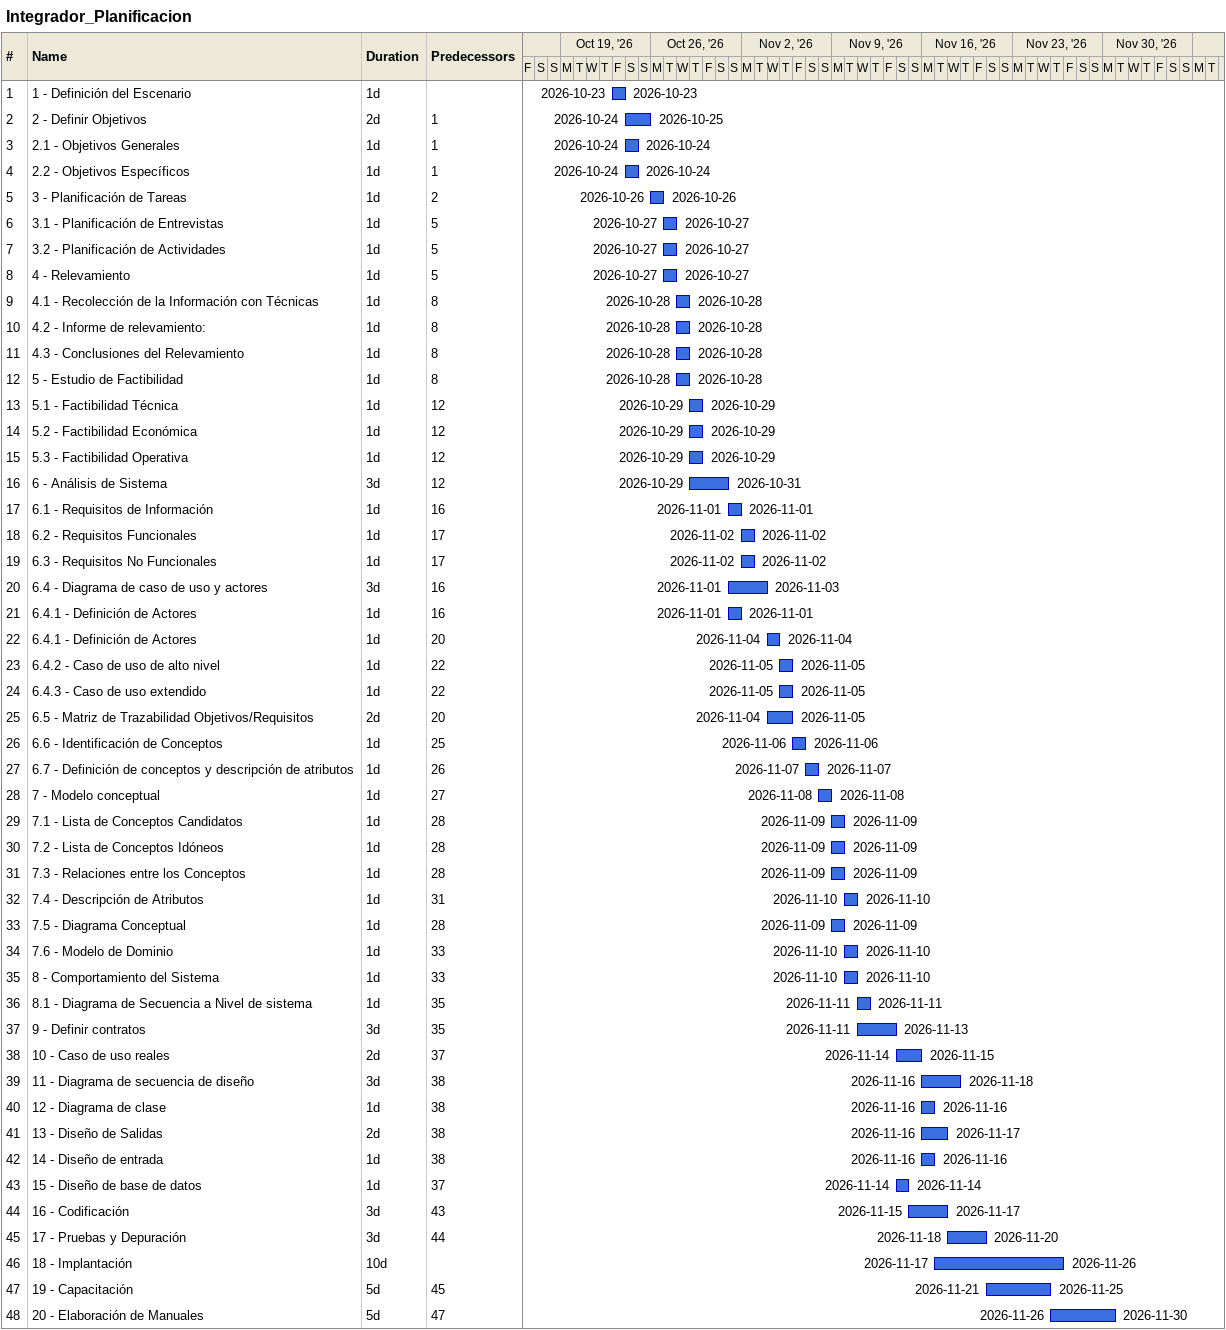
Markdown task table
Integrador_Planificacion

| ID | Task | Duration | Start | Finish | Predecessors |
|---|---|---|---|---|---|
| 1 | 1 - Definición del Escenario | 1d | 2026-10-23 | 2026-10-23 |  |
| 2 | 2 - Definir Objetivos | 2d | 2026-10-24 | 2026-10-25 | 1 |
| 3 | 2.1 - Objetivos Generales | 1d | 2026-10-24 | 2026-10-24 | 1 |
| 4 | 2.2 - Objetivos Específicos | 1d | 2026-10-24 | 2026-10-24 | 1 |
| 5 | 3 - Planificación de Tareas | 1d | 2026-10-26 | 2026-10-26 | 2 |
| 6 | 3.1 - Planificación de Entrevistas | 1d | 2026-10-27 | 2026-10-27 | 5 |
| 7 | 3.2 - Planificación de Actividades | 1d | 2026-10-27 | 2026-10-27 | 5 |
| 8 | 4 - Relevamiento | 1d | 2026-10-27 | 2026-10-27 | 5 |
| 9 | 4.1 - Recolección de la Información con Técnicas | 1d | 2026-10-28 | 2026-10-28 | 8 |
| 10 | 4.2 - Informe de relevamiento: | 1d | 2026-10-28 | 2026-10-28 | 8 |
| 11 | 4.3 - Conclusiones del Relevamiento | 1d | 2026-10-28 | 2026-10-28 | 8 |
| 12 | 5 - Estudio de Factibilidad | 1d | 2026-10-28 | 2026-10-28 | 8 |
| 13 | 5.1 - Factibilidad Técnica | 1d | 2026-10-29 | 2026-10-29 | 12 |
| 14 | 5.2 - Factibilidad Económica | 1d | 2026-10-29 | 2026-10-29 | 12 |
| 15 | 5.3 - Factibilidad Operativa | 1d | 2026-10-29 | 2026-10-29 | 12 |
| 16 | 6 - Análisis de Sistema | 3d | 2026-10-29 | 2026-10-31 | 12 |
| 17 | 6.1 - Requisitos de Información | 1d | 2026-11-01 | 2026-11-01 | 16 |
| 18 | 6.2 - Requisitos Funcionales | 1d | 2026-11-02 | 2026-11-02 | 17 |
| 19 | 6.3 - Requisitos No Funcionales | 1d | 2026-11-02 | 2026-11-02 | 17 |
| 20 | 6.4 - Diagrama de caso de uso y actores | 3d | 2026-11-01 | 2026-11-03 | 16 |
| 21 | 6.4.1 - Definición de Actores | 1d | 2026-11-01 | 2026-11-01 | 16 |
| 22 | 6.4.1 - Definición de Actores | 1d | 2026-11-04 | 2026-11-04 | 20 |
| 23 | 6.4.2 - Caso de uso de alto nivel | 1d | 2026-11-05 | 2026-11-05 | 22 |
| 24 | 6.4.3 - Caso de uso extendido | 1d | 2026-11-05 | 2026-11-05 | 22 |
| 25 | 6.5 - Matriz de Trazabilidad Objetivos/Requisitos | 2d | 2026-11-04 | 2026-11-05 | 20 |
| 26 | 6.6 - Identificación de Conceptos | 1d | 2026-11-06 | 2026-11-06 | 25 |
| 27 | 6.7 - Definición de conceptos y descripción de atributos | 1d | 2026-11-07 | 2026-11-07 | 26 |
| 28 | 7 - Modelo conceptual | 1d | 2026-11-08 | 2026-11-08 | 27 |
| 29 | 7.1 - Lista de Conceptos Candidatos | 1d | 2026-11-09 | 2026-11-09 | 28 |
| 30 | 7.2 - Lista de Conceptos Idóneos | 1d | 2026-11-09 | 2026-11-09 | 28 |
| 31 | 7.3 - Relaciones entre los Conceptos | 1d | 2026-11-09 | 2026-11-09 | 28 |
| 32 | 7.4 - Descripción de Atributos | 1d | 2026-11-10 | 2026-11-10 | 31 |
| 33 | 7.5 - Diagrama Conceptual | 1d | 2026-11-09 | 2026-11-09 | 28 |
| 34 | 7.6 - Modelo de Dominio | 1d | 2026-11-10 | 2026-11-10 | 33 |
| 35 | 8 - Comportamiento del Sistema | 1d | 2026-11-10 | 2026-11-10 | 33 |
| 36 | 8.1 - Diagrama de Secuencia a Nivel de sistema | 1d | 2026-11-11 | 2026-11-11 | 35 |
| 37 | 9 - Definir contratos | 3d | 2026-11-11 | 2026-11-13 | 35 |
| 38 | 10 - Caso de uso reales | 2d | 2026-11-14 | 2026-11-15 | 37 |
| 39 | 11 - Diagrama de secuencia de diseño | 3d | 2026-11-16 | 2026-11-18 | 38 |
| 40 | 12 - Diagrama de clase | 1d | 2026-11-16 | 2026-11-16 | 38 |
| 41 | 13 - Diseño de Salidas | 2d | 2026-11-16 | 2026-11-17 | 38 |
| 42 | 14 - Diseño de entrada | 1d | 2026-11-16 | 2026-11-16 | 38 |
| 43 | 15 - Diseño de base de datos | 1d | 2026-11-14 | 2026-11-14 | 37 |
| 44 | 16 - Codificación | 3d | 2026-11-15 | 2026-11-17 | 43 |
| 45 | 17 - Pruebas y Depuración | 3d | 2026-11-18 | 2026-11-20 | 44 |
| 46 | 18 - Implantación | 10d | 2026-11-17 | 2026-11-26 |  |
| 47 | 19 - Capacitación | 5d | 2026-11-21 | 2026-11-25 | 45 |
| 48 | 20 - Elaboración de Manuales | 5d | 2026-11-26 | 2026-11-30 | 47 |
